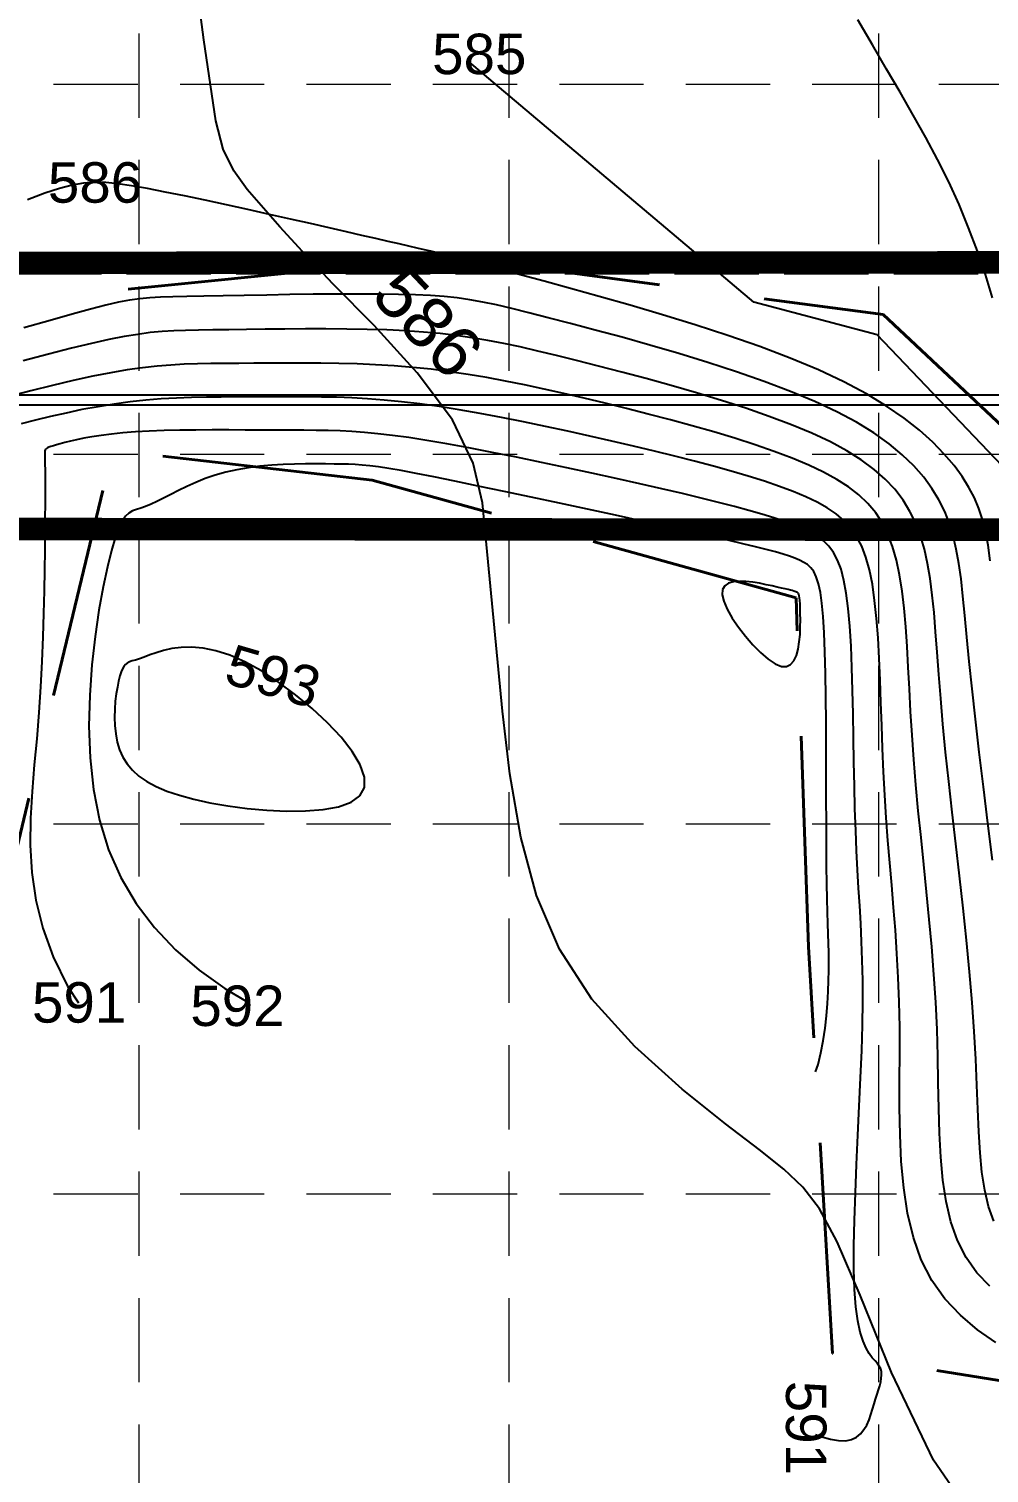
# Model space of a CAD drawing. Header units: inches. Extents: x 638 to 17512, y -393 to 10164.
# Drawn here: x 8997 to 9680, y 6793 to 7821 of the extents above; entities that cross this region are included whole.
import ezdxf
from ezdxf.enums import TextEntityAlignment as Align

# ---------------------------------------------------------------- set-up
doc = ezdxf.new("R2010")
doc.units = ezdxf.units.IN
doc.header["$LTSCALE"] = 600
doc.header["$MEASUREMENT"] = 0
for name, pattern in [('ADJOINERS', [2.85, 2.5, -0.05, 0.1, -0.05, 0.1, -0.05]), ('DASHED', [0.75, 0.5, -0.25]), ('ESMT', [0.13, 0.1, -0.03]), ('HIDDEN', [0.375, 0.25, -0.125])]:
    doc.linetypes.add(name, pattern=pattern)
for name, color, linetype in [('Contour Lines Existing', 8, 'Continuous'), ('EC', 8, 'Continuous'), ('GRID', 254, 'HIDDEN'), ('LIMITS', 1, 'DASHED'), ('NEW - SEWER SERVICE', 5, 'Continuous'), ('s EASEMENTS', 8, 'ESMT'), ('s SURVEY - ADJOINERS', 7, 'ADJOINERS')]:
    doc.layers.add(name, color=color, linetype=linetype)
doc.layers.add('Contour Lines Flow', color=4, linetype='HIDDEN', lineweight=40)
doc.styles.get("Standard").update_dxf_attribs({"font": 'ARIAL.TTF'})

msp = doc.modelspace()

# ---------------------------------------------------------------- linework, layer by layer
at = {"layer": 'Contour Lines Existing'}
for p, q in [((9597.3, 7809.3), (9586.9, 7827.1)), ((9607.4, 7792.1), (9597.3, 7809.3)), ((9457.9, 7672.6), (9309, 7798.3)), ((9617.1, 7775.6), (9607.4, 7792.1)), ((9626.4, 7759.4), (9617.1, 7775.6)), ((9635.3, 7743.5), (9626.4, 7759.4)), ((9643.7, 7727.7), (9635.3, 7743.5)), ((9651.6, 7711.8), (9643.7, 7727.7)), ((9035.9, 7711), (9027.8, 7709.5)), ((9043.7, 7711.6), (9035.9, 7711)), ((9051.6, 7711.4), (9043.7, 7711.6)), ((9060.2, 7710.5), (9051.6, 7711.4)), ((9070, 7709), (9060.2, 7710.5)), ((9659, 7695.7), (9651.6, 7711.8)), ((9008.3, 7703.7), (8995.9, 7699.1)), ((9018.7, 7707.1), (9008.3, 7703.7)), ((9027.8, 7709.5), (9018.7, 7707.1)), ((9081.3, 7707), (9070, 7709)), ((9094, 7704.6), (9081.3, 7707)), ((9107.8, 7701.8), (9094, 7704.6)), ((9122.4, 7698.7), (9107.8, 7701.8)), ((9137.5, 7695.5), (9122.4, 7698.7)), ((9152.8, 7692.1), (9137.5, 7695.5)), ((9168.1, 7688.7), (9152.8, 7692.1)), ((9665.8, 7679.2), (9659, 7695.7)), ((9183.1, 7685.3), (9168.1, 7688.7)), ((9197.3, 7682.1), (9183.1, 7685.3)), ((9210.7, 7679), (9197.3, 7682.1)), ((9222.9, 7676.3), (9210.7, 7679)), ((9672, 7662.5), (9665.8, 7679.2)), ((9233.9, 7673.7), (9222.9, 7676.3)), ((9243.8, 7671.5), (9233.9, 7673.7)), ((9252.6, 7669.5), (9243.8, 7671.5)), ((9260.4, 7667.7), (9252.6, 7669.5)), ((9512.8, 7626.3), (9457.9, 7672.6)), ((9267.3, 7666.1), (9260.4, 7667.7)), ((9273.4, 7664.7), (9267.3, 7666.1)), ((9278.5, 7663.5), (9273.4, 7664.7)), ((9283, 7662.5), (9278.5, 7663.5)), ((9286.7, 7661.6), (9283, 7662.5)), ((9289.8, 7660.9), (9286.7, 7661.6)), ((9292.6, 7660.2), (9289.8, 7660.9)), ((9295.5, 7659.4), (9292.6, 7660.2)), ((9298.8, 7658.6), (9295.5, 7659.4)), ((9302.8, 7657.5), (9298.8, 7658.6)), ((9677.7, 7645.8), (9672, 7662.5)), ((9308.1, 7656), (9302.8, 7657.5)), ((9314.8, 7654.2), (9308.1, 7656)), ((9323.4, 7651.9), (9314.8, 7654.2)), ((9334.2, 7649), (9323.4, 7651.9)), ((9347.6, 7645.4), (9334.2, 7649)), ((9363.8, 7641.1), (9347.6, 7645.4)), ((9382.4, 7636), (9363.8, 7641.1)), ((9682.8, 7629.4), (9677.7, 7645.8)), ((9068.5, 7627.6), (9060.6, 7626.1)), ((9075.8, 7628.6), (9068.5, 7627.6)), ((9083, 7629.3), (9075.8, 7628.6)), ((9090.7, 7629.8), (9083, 7629.3)), ((9099.3, 7630), (9090.7, 7629.8)), ((9109.4, 7630.3), (9099.3, 7630)), ((9121.5, 7630.5), (9109.4, 7630.3)), ((9135.2, 7630.8), (9121.5, 7630.5)), ((9150.2, 7631), (9135.2, 7630.8)), ((9166.2, 7631.3), (9150.2, 7631)), ((9182.6, 7631.6), (9166.2, 7631.3)), ((9199.3, 7631.8), (9182.6, 7631.6)), ((9215.7, 7631.9), (9199.3, 7631.8)), ((9231.6, 7631.9), (9215.7, 7631.9)), ((9246.5, 7631.9), (9231.6, 7631.9)), ((9260.1, 7631.7), (9246.5, 7631.9)), ((9272.1, 7631.4), (9260.1, 7631.7)), ((9282.8, 7630.9), (9272.1, 7631.4)), ((9292.5, 7630.2), (9282.8, 7630.9)), ((9301.7, 7629.2), (9292.5, 7630.2)), ((9310.7, 7627.9), (9301.7, 7629.2)), ((9320, 7626.3), (9310.7, 7627.9)), ((9402.9, 7630.3), (9382.4, 7636)), ((9424.9, 7624.1), (9402.9, 7630.3)), ((9027.8, 7617.6), (9012.1, 7613.2)), ((9040.8, 7621.2), (9027.8, 7617.6)), ((9051.6, 7624), (9040.8, 7621.2)), ((9060.6, 7626.1), (9051.6, 7624)), ((9329.8, 7624.2), (9320, 7626.3)), ((9340.6, 7621.7), (9329.8, 7624.2)), ((9352.7, 7618.7), (9340.6, 7621.7)), ((9366.6, 7615.1), (9352.7, 7618.7)), ((9447.9, 7617.3), (9424.9, 7624.1)), ((9471.2, 7610.1), (9447.9, 7617.3)), ((9600.6, 7603), (9512.8, 7626.3)), ((9012.1, 7613.2), (8993.3, 7607.9)), ((9165.1, 7607), (9151.8, 7606.8)), ((9179.2, 7607.1), (9165.1, 7607)), ((9193.7, 7607.2), (9179.2, 7607.1)), ((9208.4, 7607.2), (9193.7, 7607.2)), ((9223.2, 7607.1), (9208.4, 7607.2)), ((9237.7, 7606.8), (9223.2, 7607.1)), ((9382.5, 7611), (9366.6, 7615.1)), ((9400.1, 7606.3), (9382.5, 7611)), ((9494.5, 7602.5), (9471.2, 7610.1)), ((9041.5, 7596.8), (9027.3, 7593.4)), ((9053.9, 7599.6), (9041.5, 7596.8)), ((9064.7, 7601.7), (9053.9, 7599.6)), ((9074.4, 7603.3), (9064.7, 7601.7)), ((9083.3, 7604.5), (9074.4, 7603.3)), ((9091.7, 7605.3), (9083.3, 7604.5)), ((9100, 7605.8), (9091.7, 7605.3)), ((9108.5, 7606.1), (9100, 7605.8)), ((9117.7, 7606.3), (9108.5, 7606.1)), ((9127.9, 7606.4), (9117.7, 7606.3)), ((9139.3, 7606.6), (9127.9, 7606.4)), ((9151.8, 7606.8), (9139.3, 7606.6)), ((9251.7, 7606.4), (9237.7, 7606.8)), ((9265.1, 7605.7), (9251.7, 7606.4)), ((9277.7, 7604.9), (9265.1, 7605.7)), ((9289.6, 7603.8), (9277.7, 7604.9)), ((9301.1, 7602.5), (9289.6, 7603.8)), ((9312.3, 7600.9), (9301.1, 7602.5)), ((9323.5, 7599), (9312.3, 7600.9)), ((9334.9, 7596.8), (9323.5, 7599)), ((9346.7, 7594.3), (9334.9, 7596.8)), ((9419.1, 7601.2), (9400.1, 7606.3)), ((9439, 7595.6), (9419.1, 7601.2)), ((9517.2, 7594.6), (9494.5, 7602.5)), ((9699.7, 7499.3), (9600.6, 7603)), ((9010.9, 7589.2), (8992.8, 7584.4)), ((9027.3, 7593.4), (9010.9, 7589.2)), ((9359.2, 7591.4), (9346.7, 7594.3)), ((9372.5, 7588.2), (9359.2, 7591.4)), ((9386.8, 7584.7), (9372.5, 7588.2)), ((9459.5, 7589.6), (9439, 7595.6)), ((9480.1, 7583.3), (9459.5, 7589.6)), ((9538.8, 7586.4), (9517.2, 7594.6)), ((9558.9, 7578), (9538.8, 7586.4)), ((9055.2, 7576), (9042.4, 7573.5)), ((9067, 7578), (9055.2, 7576)), ((9077.9, 7579.5), (9067, 7578)), ((9088.2, 7580.6), (9077.9, 7579.5)), ((9098, 7581.4), (9088.2, 7580.6)), ((9107.5, 7582), (9098, 7581.4)), ((9116.9, 7582.3), (9107.5, 7582)), ((9126.4, 7582.5), (9116.9, 7582.3)), ((9136.1, 7582.6), (9126.4, 7582.5)), ((9146.3, 7582.6), (9136.1, 7582.6)), ((9157, 7582.7), (9146.3, 7582.6)), ((9168.3, 7582.8), (9157, 7582.7)), ((9180.1, 7582.9), (9168.3, 7582.8)), ((9192.3, 7582.9), (9180.1, 7582.9)), ((9204.8, 7582.9), (9192.3, 7582.9)), ((9217.6, 7582.6), (9204.8, 7582.9)), ((9230.6, 7582.3), (9217.6, 7582.6)), ((9243.7, 7581.7), (9230.6, 7582.3)), ((9256.9, 7580.9), (9243.7, 7581.7)), ((9270.1, 7579.8), (9256.9, 7580.9)), ((9283.3, 7578.4), (9270.1, 7579.8)), ((9296.4, 7576.7), (9283.3, 7578.4)), ((9309.6, 7574.7), (9296.4, 7576.7)), ((9402.4, 7580.7), (9386.8, 7584.7)), ((9419, 7576.4), (9402.4, 7580.7)), ((9436.3, 7571.8), (9419, 7576.4)), ((9500.5, 7576.7), (9480.1, 7583.3)), ((9520.3, 7569.8), (9500.5, 7576.7)), ((9577, 7569.5), (9558.9, 7578)), ((9013.8, 7567), (8998.4, 7563.2)), ((9028.5, 7570.5), (9013.8, 7567)), ((9042.4, 7573.5), (9028.5, 7570.5)), ((9322.8, 7572.5), (9309.6, 7574.7)), ((9336.2, 7570), (9322.8, 7572.5)), ((9349.8, 7567.3), (9336.2, 7570)), ((9363.6, 7564.3), (9349.8, 7567.3)), ((9454, 7566.9), (9436.3, 7571.8)), ((9472, 7561.7), (9454, 7566.9)), ((9539.1, 7562.7), (9520.3, 7569.8)), ((9593.1, 7560.9), (9577, 7569.5)), ((8998.4, 7563.2), (8982.8, 7559.1)), ((9080.1, 7556.4), (9068.9, 7555.2)), ((9091.1, 7557.3), (9080.1, 7556.4)), ((9102, 7557.9), (9091.1, 7557.3)), ((9112.7, 7558.3), (9102, 7557.9)), ((9123.4, 7558.6), (9112.7, 7558.3)), ((9133.9, 7558.7), (9123.4, 7558.6)), ((9144.3, 7558.8), (9133.9, 7558.7)), ((9154.5, 7558.8), (9144.3, 7558.8)), ((9164.7, 7558.8), (9154.5, 7558.8)), ((9174.8, 7558.9), (9164.7, 7558.8)), ((9184.9, 7558.9), (9174.8, 7558.9)), ((9195, 7558.9), (9184.9, 7558.9)), ((9205.3, 7558.7), (9195, 7558.9)), ((9215.9, 7558.5), (9205.3, 7558.7)), ((9226.7, 7558.1), (9215.9, 7558.5)), ((9238, 7557.4), (9226.7, 7558.1)), ((9249.8, 7556.5), (9238, 7557.4)), ((9262.1, 7555.3), (9249.8, 7556.5)), ((9377.7, 7561.2), (9363.6, 7564.3)), ((9392.2, 7557.8), (9377.7, 7561.2)), ((9407, 7554.2), (9392.2, 7557.8)), ((9489.8, 7556.3), (9472, 7561.7)), ((9507.2, 7550.7), (9489.8, 7556.3)), ((9556.4, 7555.5), (9539.1, 7562.7)), ((9572.1, 7548.1), (9556.4, 7555.5)), ((9607.4, 7552.2), (9593.1, 7560.9)), ((9023.4, 7547.3), (9012.3, 7544.8)), ((9034.7, 7549.7), (9023.4, 7547.3)), ((9046.2, 7551.8), (9034.7, 7549.7)), ((9057.6, 7553.7), (9046.2, 7551.8)), ((9068.9, 7555.2), (9057.6, 7553.7)), ((9275.1, 7553.8), (9262.1, 7555.3)), ((9288.9, 7551.9), (9275.1, 7553.8)), ((9303.2, 7549.6), (9288.9, 7551.9)), ((9318.1, 7547), (9303.2, 7549.6)), ((9333.4, 7544.1), (9318.1, 7547)), ((9422.3, 7550.5), (9407, 7554.2)), ((9437.8, 7546.5), (9422.3, 7550.5)), ((9453.5, 7542.4), (9437.8, 7546.5)), ((9523.9, 7544.9), (9507.2, 7550.7)), ((9586, 7540.7), (9572.1, 7548.1)), ((9619.9, 7543.6), (9607.4, 7552.2)), ((9001.6, 7542.1), (8991.5, 7539.5)), ((9012.3, 7544.8), (9001.6, 7542.1)), ((9104.3, 7535), (9093.2, 7534.8)), ((9115.8, 7535.2), (9104.3, 7535)), ((9127.5, 7535.3), (9115.8, 7535.2)), ((9139.2, 7535.3), (9127.5, 7535.3)), ((9150.8, 7535.2), (9139.2, 7535.3)), ((9162.1, 7535.1), (9150.8, 7535.2)), ((9173, 7535.1), (9162.1, 7535.1)), ((9183.1, 7535), (9173, 7535.1)), ((9192.6, 7535), (9183.1, 7535)), ((9201.4, 7534.9), (9192.6, 7535)), ((9210, 7534.8), (9201.4, 7534.9)), ((9349, 7541.1), (9333.4, 7544.1)), ((9364.7, 7537.8), (9349, 7541.1)), ((9380.6, 7534.4), (9364.7, 7537.8)), ((9469, 7538.2), (9453.5, 7542.4)), ((9484.4, 7533.8), (9469, 7538.2)), ((9539.7, 7538.9), (9523.9, 7544.9)), ((9554.3, 7532.9), (9539.7, 7538.9)), ((9598.3, 7533.1), (9586, 7540.7)), ((9630.9, 7535), (9619.9, 7543.6)), ((9640.4, 7526.5), (9630.9, 7535)), ((9019.3, 7525.4), (9016.6, 7524.6)), ((9022.6, 7526.3), (9019.3, 7525.4)), ((9026.5, 7527.3), (9022.6, 7526.3)), ((9030.9, 7528.3), (9026.5, 7527.3)), ((9036, 7529.4), (9030.9, 7528.3)), ((9041.8, 7530.4), (9036, 7529.4)), ((9048.4, 7531.4), (9041.8, 7530.4)), ((9055.7, 7532.3), (9048.4, 7531.4)), ((9063.8, 7533.1), (9055.7, 7532.3)), ((9072.8, 7533.8), (9063.8, 7533.1)), ((9082.6, 7534.4), (9072.8, 7533.8)), ((9093.2, 7534.8), (9082.6, 7534.4)), ((9218.4, 7534.6), (9210, 7534.8)), ((9226.9, 7534.1), (9218.4, 7534.6)), ((9235.9, 7533.5), (9226.9, 7534.1)), ((9245.4, 7532.6), (9235.9, 7533.5)), ((9255.8, 7531.4), (9245.4, 7532.6)), ((9267.3, 7529.8), (9255.8, 7531.4)), ((9280.1, 7527.8), (9267.3, 7529.8)), ((9294.4, 7525.3), (9280.1, 7527.8)), ((9310, 7522.5), (9294.4, 7525.3)), ((9396.3, 7530.9), (9380.6, 7534.4)), ((9411.9, 7527.3), (9396.3, 7530.9)), ((9427.2, 7523.8), (9411.9, 7527.3)), ((9499.4, 7529.3), (9484.4, 7533.8)), ((9513.8, 7524.7), (9499.4, 7529.3)), ((9527.5, 7520), (9513.8, 7524.7)), ((9567.4, 7526.7), (9554.3, 7532.9)), ((9579, 7520.4), (9567.4, 7526.7)), ((9609.2, 7525.4), (9598.3, 7533.1)), ((9618.6, 7517.6), (9609.2, 7525.4)), ((9648.5, 7518.1), (9640.4, 7526.5)), ((9008.4, 7520.3), (9008.3, 7519.4)), ((9008.3, 7519.4), (9008.3, 7518.4)), ((9008.3, 7518.4), (9008.4, 7517.1)), ((9008.5, 7521), (9008.4, 7520.3)), ((9008.4, 7517.1), (9008.4, 7515.5)), ((9008.4, 7515.5), (9008.4, 7513.4)), ((9008.8, 7521.5), (9008.5, 7521)), ((9009.4, 7522), (9008.8, 7521.5)), ((9010.1, 7522.5), (9009.4, 7522)), ((9011.2, 7522.9), (9010.1, 7522.5)), ((9012.6, 7523.4), (9011.2, 7522.9)), ((9014.4, 7523.9), (9012.6, 7523.4)), ((9016.6, 7524.6), (9014.4, 7523.9)), ((9326.6, 7519.3), (9310, 7522.5)), ((9344, 7515.8), (9326.6, 7519.3)), ((9361.7, 7512.1), (9344, 7515.8)), ((9442.2, 7520.2), (9427.2, 7523.8)), ((9456.7, 7516.6), (9442.2, 7520.2)), ((9470.6, 7513.1), (9456.7, 7516.6)), ((9540.3, 7515.2), (9527.5, 7520)), ((9552.1, 7510.3), (9540.3, 7515.2)), ((9589.4, 7513.9), (9579, 7520.4)), ((9626.8, 7509.7), (9618.6, 7517.6)), ((9655.4, 7510), (9648.5, 7518.1)), ((9008.4, 7513.4), (9008.4, 7510.6)), ((9008.4, 7510.6), (9008.5, 7507.1)), ((9008.5, 7507.1), (9008.5, 7502.6)), ((9137, 7505.2), (9129.5, 7503.1)), ((9144.9, 7506.9), (9137, 7505.2)), ((9153.1, 7508.3), (9144.9, 7506.9)), ((9161.4, 7509.4), (9153.1, 7508.3)), ((9169.8, 7510.1), (9161.4, 7509.4)), ((9178, 7510.6), (9169.8, 7510.1)), ((9186.1, 7510.9), (9178, 7510.6)), ((9193.9, 7511.1), (9186.1, 7510.9)), ((9201.2, 7511.1), (9193.9, 7511.1)), ((9208, 7511.1), (9201.2, 7511.1)), ((9214.1, 7511), (9208, 7511.1)), ((9219.5, 7511), (9214.1, 7511)), ((9224.4, 7510.9), (9219.5, 7511)), ((9229.2, 7510.7), (9224.4, 7510.9)), ((9234.1, 7510.3), (9229.2, 7510.7)), ((9239.6, 7509.8), (9234.1, 7510.3)), ((9245.8, 7508.9), (9239.6, 7509.8)), ((9253.2, 7507.8), (9245.8, 7508.9)), ((9262, 7506.3), (9253.2, 7507.8)), ((9272.5, 7504.3), (9262, 7506.3)), ((9285.1, 7501.8), (9272.5, 7504.3)), ((9379.7, 7508.3), (9361.7, 7512.1)), ((9397.5, 7504.5), (9379.7, 7508.3)), ((9414.9, 7500.7), (9397.5, 7504.5)), ((9484.1, 7509.5), (9470.6, 7513.1)), ((9496.9, 7505.9), (9484.1, 7509.5)), ((9509, 7502.4), (9496.9, 7505.9)), ((9562.6, 7505.3), (9552.1, 7510.3)), ((9572.1, 7500.1), (9562.6, 7505.3)), ((9598.5, 7507.2), (9589.4, 7513.9)), ((9606.4, 7500.2), (9598.5, 7507.2)), ((9633.8, 7501.7), (9626.8, 7509.7)), ((9661.2, 7502), (9655.4, 7510)), ((9008.5, 7502.6), (9008.5, 7497.1)), ((9008.5, 7497.1), (9008.5, 7490.4)), ((9109.4, 7495.1), (9103.4, 7492.2)), ((9115.7, 7497.9), (9109.4, 7495.1)), ((9122.4, 7500.6), (9115.7, 7497.9)), ((9129.5, 7503.1), (9122.4, 7500.6)), ((9300, 7498.8), (9285.1, 7501.8)), ((9316.8, 7495.3), (9300, 7498.8)), ((9335.2, 7491.5), (9316.8, 7495.3)), ((9431.7, 7496.9), (9414.9, 7500.7)), ((9447.5, 7493.3), (9431.7, 7496.9)), ((9520.4, 7498.7), (9509, 7502.4)), ((9531.1, 7495.1), (9520.4, 7498.7)), ((9540.9, 7491.4), (9531.1, 7495.1)), ((9580.4, 7494.7), (9572.1, 7500.1)), ((9587.7, 7489), (9580.4, 7494.7)), ((9613.2, 7493), (9606.4, 7500.2)), ((9639.7, 7493.6), (9633.8, 7501.7)), ((9666, 7494.3), (9661.2, 7502)), ((9669.9, 7486.9), (9666, 7494.3)), ((9008.5, 7490.4), (9008.5, 7482.4)), ((9088.1, 7484.4), (9083.9, 7482.4)), ((9092.8, 7486.8), (9088.1, 7484.4)), ((9097.9, 7489.4), (9092.8, 7486.8)), ((9103.4, 7492.2), (9097.9, 7489.4)), ((9354.5, 7487.4), (9335.2, 7491.5)), ((9374.5, 7483.2), (9354.5, 7487.4)), ((9462.1, 7489.9), (9447.5, 7493.3)), ((9475.5, 7486.7), (9462.1, 7489.9)), ((9487.8, 7483.7), (9475.5, 7486.7)), ((9499.1, 7480.8), (9487.8, 7483.7)), ((9549.9, 7487.7), (9540.9, 7491.4)), ((9557.9, 7483.9), (9549.9, 7487.7)), ((9565.1, 7479.9), (9557.9, 7483.9)), ((9594.1, 7482.8), (9587.7, 7489)), ((9619.1, 7485.3), (9613.2, 7493)), ((9624, 7477.3), (9619.1, 7485.3)), ((9644.7, 7485.4), (9639.7, 7493.6)), ((9648.8, 7477.1), (9644.7, 7485.4)), ((9673, 7479.4), (9669.9, 7486.9)), ((9008.5, 7482.4), (9008.4, 7472.9)), ((9065.6, 7473.8), (9063.3, 7470.3)), ((9068.1, 7476.1), (9065.6, 7473.8)), ((9070.7, 7477.7), (9068.1, 7476.1)), ((9073.5, 7478.7), (9070.7, 7477.7)), ((9076.6, 7479.6), (9073.5, 7478.7)), ((9080, 7480.8), (9076.6, 7479.6)), ((9083.9, 7482.4), (9080, 7480.8)), ((9394.6, 7478.8), (9374.5, 7483.2)), ((9414.4, 7474.6), (9394.6, 7478.8)), ((9433.5, 7470.4), (9414.4, 7474.6)), ((9509.3, 7478), (9499.1, 7480.8)), ((9518.6, 7475.4), (9509.3, 7478)), ((9527.1, 7472.8), (9518.6, 7475.4)), ((9571.5, 7475.6), (9565.1, 7479.9)), ((9577, 7470.8), (9571.5, 7475.6)), ((9599.7, 7476.2), (9594.1, 7482.8)), ((9604.4, 7468.9), (9599.7, 7476.2)), ((9628.2, 7468.8), (9624, 7477.3)), ((9652.1, 7468.6), (9648.8, 7477.1)), ((9675.6, 7471.5), (9673, 7479.4)), ((9008.4, 7472.9), (9008.4, 7461.9)), ((9060.9, 7465.3), (9058.4, 7458.4)), ((9063.3, 7470.3), (9060.9, 7465.3)), ((9451.4, 7466.5), (9433.5, 7470.4)), ((9467.7, 7462.9), (9451.4, 7466.5)), ((9534.7, 7470.2), (9527.1, 7472.8)), ((9541.6, 7467.7), (9534.7, 7470.2)), ((9547.7, 7465.1), (9541.6, 7467.7)), ((9553.2, 7462.5), (9547.7, 7465.1)), ((9581.9, 7465.5), (9577, 7470.8)), ((9586.1, 7459.4), (9581.9, 7465.5)), ((9608.4, 7460.9), (9604.4, 7468.9)), ((9631.6, 7459.8), (9628.2, 7468.8)), ((9654.8, 7459.8), (9652.1, 7468.6)), ((9677.7, 7462.9), (9675.6, 7471.5)), ((9008.4, 7461.9), (9008.3, 7449.4)), ((9058.4, 7458.4), (9055.8, 7449.4)), ((9482, 7459.6), (9467.7, 7462.9)), ((9494.3, 7456.8), (9482, 7459.6)), ((9505, 7454.3), (9494.3, 7456.8)), ((9514.1, 7452.1), (9505, 7454.3)), ((9558.2, 7459.6), (9553.2, 7462.5)), ((9562.5, 7456.4), (9558.2, 7459.6)), ((9566.3, 7452.6), (9562.5, 7456.4)), ((9589.7, 7452.5), (9586.1, 7459.4)), ((9611.7, 7452.2), (9608.4, 7460.9)), ((9634.4, 7450.3), (9631.6, 7459.8)), ((9657, 7450.4), (9654.8, 7459.8)), ((9679.6, 7453.2), (9677.7, 7462.9)), ((9681.2, 7442.1), (9679.6, 7453.2)), ((9008.3, 7449.4), (9008.1, 7435.6)), ((9055.8, 7449.4), (9053, 7437.9)), ((9521.8, 7450.2), (9514.1, 7452.1)), ((9528.3, 7448.4), (9521.8, 7450.2)), ((9533.7, 7446.8), (9528.3, 7448.4)), ((9538.3, 7445.3), (9533.7, 7446.8)), ((9542.2, 7443.9), (9538.3, 7445.3)), ((9545.5, 7442.5), (9542.2, 7443.9)), ((9548.5, 7441), (9545.5, 7442.5)), ((9569.7, 7448.1), (9566.3, 7452.6)), ((9572.5, 7442.6), (9569.7, 7448.1)), ((9575, 7436.1), (9572.5, 7442.6)), ((9592.7, 7444.6), (9589.7, 7452.5)), ((9595.2, 7435.6), (9592.7, 7444.6)), ((9614.4, 7442.6), (9611.7, 7452.2)), ((9616.7, 7432.1), (9614.4, 7442.6)), ((9636.6, 7440.2), (9634.4, 7450.3)), ((9658.8, 7440.3), (9657, 7450.4)), ((9008.1, 7435.6), (9007.8, 7420.7)), ((9053, 7437.9), (9049.9, 7423.6)), ((9551.2, 7439.4), (9548.5, 7441)), ((9553.6, 7437.2), (9551.2, 7439.4)), ((9555.6, 7434.4), (9553.6, 7437.2)), ((9557.4, 7430.7), (9555.6, 7434.4)), ((9577, 7428.2), (9575, 7436.1)), ((9597.3, 7425.4), (9595.2, 7435.6)), ((9638.5, 7429.4), (9636.6, 7440.2)), ((9660.4, 7429.2), (9658.8, 7440.3)), ((9049.9, 7423.6), (9046.8, 7407)), ((9492.2, 7424.4), (9490.6, 7421.8)), ((9494.9, 7426.2), (9492.2, 7424.4)), ((9498.4, 7427.2), (9494.9, 7426.2)), ((9502.6, 7427.5), (9498.4, 7427.2)), ((9507.3, 7427.4), (9502.6, 7427.5)), ((9512.1, 7426.8), (9507.3, 7427.4)), ((9517, 7426.1), (9512.1, 7426.8)), ((9521.7, 7425.1), (9517, 7426.1)), ((9525.9, 7424.2), (9521.7, 7425.1)), ((9529.6, 7423.4), (9525.9, 7424.2)), ((9532.7, 7422.7), (9529.6, 7423.4)), ((9535.2, 7422.1), (9532.7, 7422.7)), ((9537.3, 7421.6), (9535.2, 7422.1)), ((9559, 7425.8), (9557.4, 7430.7)), ((9560.3, 7419.6), (9559, 7425.8)), ((9578.7, 7419), (9577, 7428.2)), ((9598.9, 7413.8), (9597.3, 7425.4)), ((9618.4, 7420.6), (9616.7, 7432.1)), ((9639.9, 7417.7), (9638.5, 7429.4)), ((9661.7, 7416.9), (9660.4, 7429.2)), ((9007.8, 7420.7), (9007.4, 7404.7)), ((9490.6, 7421.8), (9490.4, 7418)), ((9490.4, 7418), (9491.6, 7413.3)), ((9490.4, 7418), (9490.4, 7418)), ((9491.6, 7413.3), (9494, 7407.6)), ((9539, 7421.2), (9537.3, 7421.6)), ((9540.3, 7420.9), (9539, 7421.2)), ((9541.4, 7420.6), (9540.3, 7420.9)), ((9542.2, 7420.3), (9541.4, 7420.6)), ((9542.8, 7420.1), (9542.2, 7420.3)), ((9543.4, 7419.9), (9542.8, 7420.1)), ((9543.8, 7419.7), (9543.4, 7419.9)), ((9544.2, 7419.3), (9543.8, 7419.7)), ((9544.6, 7418.9), (9544.2, 7419.3)), ((9544.9, 7418.2), (9544.6, 7418.9)), ((9545.2, 7417.1), (9544.9, 7418.2)), ((9545.4, 7415.7), (9545.2, 7417.1)), ((9545.6, 7413.8), (9545.4, 7415.7)), ((9545.8, 7411.4), (9545.6, 7413.8)), ((9561.3, 7411.9), (9560.3, 7419.6)), ((9562.2, 7402.4), (9561.3, 7411.9)), ((9580.1, 7408.1), (9578.7, 7419)), ((9600.2, 7401), (9598.9, 7413.8)), ((9619.9, 7408.3), (9618.4, 7420.6)), ((9641.2, 7405.2), (9639.9, 7417.7)), ((9663.1, 7403.1), (9661.7, 7416.9)), ((9007.4, 7404.7), (9006.9, 7388)), ((9046.8, 7407), (9044, 7388.3)), ((9494, 7407.6), (9497.6, 7401.4)), ((9497.6, 7401.4), (9501.9, 7394.9)), ((9545.9, 7408.3), (9545.8, 7411.4)), ((9546, 7404.5), (9545.9, 7408.3)), ((9546.1, 7400), (9546, 7404.5)), ((9562.9, 7390.9), (9562.2, 7402.4)), ((9581.2, 7395.5), (9580.1, 7408.1)), ((9621, 7395.1), (9619.9, 7408.3)), ((9642.3, 7391.6), (9641.2, 7405.2)), ((9664.5, 7387.7), (9663.1, 7403.1)), ((9501.9, 7394.9), (9506.9, 7388.4)), ((9545.8, 7389.7), (9546, 7395)), ((9546, 7395), (9546.1, 7400)), ((9582.1, 7381.4), (9581.2, 7395.5)), ((9601.3, 7387.2), (9600.2, 7401)), ((9622, 7381.1), (9621, 7395.1)), ((9643.4, 7377), (9642.3, 7391.6)), ((9006.9, 7388), (9006.1, 7370.5)), ((9044, 7388.3), (9041.7, 7368)), ((9112.7, 7380.7), (9105.3, 7380.5)), ((9121, 7380), (9112.7, 7380.7)), ((9506.9, 7388.4), (9512.2, 7382.3)), ((9512.2, 7382.3), (9517.7, 7376.8)), ((9544.4, 7379.3), (9545.3, 7384.4)), ((9545.3, 7384.4), (9545.8, 7389.7)), ((9563.5, 7377.3), (9562.9, 7390.9)), ((9582.7, 7366.1), (9582.1, 7381.4)), ((9602.1, 7372.5), (9601.3, 7387.2)), ((9622.8, 7366.4), (9622, 7381.1)), ((9666.2, 7370.4), (9664.5, 7387.7)), ((9006.1, 7370.5), (9005.2, 7352.5)), ((9070.5, 7370.8), (9068.6, 7370.1)), ((9072.9, 7371.5), (9070.5, 7370.8)), ((9075.7, 7372.4), (9072.9, 7371.5)), ((9079, 7373.6), (9075.7, 7372.4)), ((9083, 7375.1), (9079, 7373.6)), ((9079, 7373.6), (9079, 7373.6)), ((9087.5, 7376.7), (9083, 7375.1)), ((9092.8, 7378.3), (9087.5, 7376.7)), ((9098.7, 7379.7), (9092.8, 7378.3)), ((9105.3, 7380.5), (9098.7, 7379.7)), ((9130, 7378.1), (9121, 7380)), ((9139.9, 7374.9), (9130, 7378.1)), ((9150.7, 7370.2), (9139.9, 7374.9)), ((9517.7, 7376.8), (9523, 7372.2)), ((9523, 7372.2), (9528, 7368.8)), ((9539.1, 7368.3), (9541.4, 7371)), ((9541.4, 7371), (9543.2, 7374.8)), ((9543.2, 7374.8), (9544.4, 7379.3)), ((9563.9, 7361.8), (9563.5, 7377.3)), ((9602.8, 7357.1), (9602.1, 7372.5)), ((9644.5, 7361.2), (9643.4, 7377)), ((9668.2, 7351), (9666.2, 7370.4)), ((9041.7, 7368), (9040.2, 7346.5)), ((9061.7, 7360.2), (9060.8, 7356.5)), ((9062.6, 7363.1), (9061.7, 7360.2)), ((9063.5, 7365.3), (9062.6, 7363.1)), ((9064.5, 7367), (9063.5, 7365.3)), ((9065.6, 7368.3), (9064.5, 7367)), ((9067, 7369.3), (9065.6, 7368.3)), ((9068.6, 7370.1), (9067, 7369.3)), ((9162.4, 7363.7), (9150.7, 7370.2)), ((9174.5, 7355.8), (9162.4, 7363.7)), ((9528, 7368.8), (9532.5, 7367)), ((9532.5, 7367), (9536.1, 7366.9)), ((9536.1, 7366.9), (9539.1, 7368.3)), ((9564.1, 7345.1), (9563.9, 7361.8)), ((9583.2, 7349.9), (9582.7, 7366.1)), ((9623.7, 7351), (9622.8, 7366.4)), ((9645.9, 7344.2), (9644.5, 7361.2)), ((9005.2, 7352.5), (9004, 7334.1)), ((9059.9, 7352.2), (9059.1, 7347.4)), ((9060.8, 7356.5), (9059.9, 7352.2)), ((9186.7, 7346.8), (9174.5, 7355.8)), ((9583.6, 7333.1), (9583.2, 7349.9)), ((9603.4, 7341.2), (9602.8, 7357.1)), ((9624.5, 7334.8), (9623.7, 7351)), ((9670.6, 7329.5), (9668.2, 7351)), ((9040.2, 7346.5), (9039.7, 7324.3)), ((9058.4, 7342.1), (9058, 7336.5)), ((9059.1, 7347.4), (9058.4, 7342.1)), ((9198.5, 7337.1), (9186.7, 7346.8)), ((9564.3, 7327.3), (9564.1, 7345.1)), ((9604, 7324.9), (9603.4, 7341.2)), ((9647.5, 7325.8), (9645.9, 7344.2)), ((9004, 7334.1), (9002.5, 7315.5)), ((9058, 7336.5), (9057.8, 7330.7)), ((9057.8, 7330.7), (9058, 7324.8)), ((9209.4, 7326.8), (9198.5, 7337.1)), ((9583.9, 7316), (9583.6, 7333.1)), ((9625.6, 7318), (9624.5, 7334.8)), ((9673.3, 7306), (9670.6, 7329.5)), ((9039.7, 7324.3), (9040.5, 7301.8)), ((9058, 7324.8), (9058.7, 7318.9)), ((9219.1, 7316.5), (9209.4, 7326.8)), ((9564.4, 7309.1), (9564.3, 7327.3)), ((9604.6, 7308.4), (9604, 7324.9)), ((9649.4, 7306), (9647.5, 7325.8)), ((9002.5, 7315.5), (9000.8, 7296.8)), ((9058.7, 7318.9), (9059.8, 7313.1)), ((9059.8, 7313.1), (9061.5, 7307.6)), ((9227, 7306.4), (9219.1, 7316.5)), ((9564.5, 7290.8), (9564.4, 7309.1)), ((9584.2, 7298.8), (9583.9, 7316)), ((9626.8, 7300.6), (9625.6, 7318)), ((9040.5, 7301.8), (9042.9, 7279.3)), ((9061.5, 7307.6), (9063.8, 7302.4)), ((9063.8, 7302.4), (9066.8, 7297.6)), ((9232.7, 7296.9), (9227, 7306.4)), ((9584.6, 7281.9), (9584.2, 7298.8)), ((9605.3, 7291.8), (9604.6, 7308.4)), ((9628.3, 7282.6), (9626.8, 7300.6)), ((9651.7, 7285.1), (9649.4, 7306)), ((9676.3, 7281.2), (9673.3, 7306)), ((9000.8, 7296.8), (8999.2, 7277.9)), ((9066.8, 7297.6), (9070.6, 7293.1)), ((9070.6, 7293.1), (9075.3, 7288.9)), ((9075.3, 7288.9), (9080.9, 7285)), ((9235.8, 7288.2), (9232.7, 7296.9)), ((9235.8, 7280.8), (9235.8, 7288.2)), ((9564.5, 7272.7), (9564.5, 7290.8)), ((9606.1, 7275.4), (9605.3, 7291.8)), ((8999.2, 7277.9), (8998.1, 7258.9)), ((9042.9, 7279.3), (9047.2, 7257.4)), ((9080.9, 7285), (9087.5, 7281.4)), ((9087.5, 7281.4), (9095.2, 7278.2)), ((9095.2, 7278.2), (9104.1, 7275.2)), ((9232.5, 7274.9), (9235.8, 7280.8)), ((9584.9, 7265.6), (9584.6, 7281.9)), ((9630, 7264.1), (9628.3, 7282.6)), ((9654.1, 7263.2), (9651.7, 7285.1)), ((9679.5, 7255.4), (9676.3, 7281.2)), ((9104.1, 7275.2), (9114.3, 7272.4)), ((9114.3, 7272.4), (9125.7, 7269.9)), ((9125.7, 7269.9), (9138.5, 7267.8)), ((9138.5, 7267.8), (9152.2, 7265.9)), ((9217.3, 7267.1), (9226.2, 7270.4)), ((9226.2, 7270.4), (9232.5, 7274.9)), ((9564.6, 7255.5), (9564.5, 7272.7)), ((9607.2, 7259.2), (9606.1, 7275.4)), ((8998.1, 7258.9), (8997.9, 7239.7)), ((9047.2, 7257.4), (9053.6, 7236.3)), ((9152.2, 7265.9), (9166.4, 7264.6)), ((9166.4, 7264.6), (9180.4, 7264)), ((9180.4, 7264), (9193.9, 7264.1)), ((9193.9, 7264.1), (9206.4, 7265.1)), ((9206.4, 7265.1), (9217.3, 7267.1)), ((9585.4, 7250.1), (9584.9, 7265.6)), ((9608.4, 7243.1), (9607.2, 7259.2)), ((9631.9, 7245.2), (9630, 7264.1)), ((9656.7, 7240.7), (9654.1, 7263.2)), ((9564.6, 7239.4), (9564.6, 7255.5)), ((9586, 7235.7), (9585.4, 7250.1)), ((9682.7, 7229.1), (9679.5, 7255.4)), ((8997.9, 7239.7), (8999.1, 7220.3)), ((9564.7, 7224.9), (9564.6, 7239.4)), ((9609.7, 7227.2), (9608.4, 7243.1)), ((9633.9, 7226), (9631.9, 7245.2)), ((9659.3, 7217.8), (9656.7, 7240.7)), ((9053.6, 7236.3), (9062.3, 7216.6)), ((9586.7, 7222.2), (9586, 7235.7)), ((9611.1, 7211.3), (9609.7, 7227.2)), ((8999.1, 7220.3), (9001.9, 7200.6)), ((9062.3, 7216.6), (9073.3, 7198.2)), ((9564.9, 7212.3), (9564.7, 7224.9)), ((9587.5, 7209.2), (9586.7, 7222.2)), ((9635.9, 7206.6), (9633.9, 7226)), ((9661.8, 7194.8), (9659.3, 7217.8)), ((9565.1, 7201.5), (9564.9, 7212.3)), ((9588.3, 7196.6), (9587.5, 7209.2)), ((9612.4, 7195.3), (9611.1, 7211.3)), ((9637.8, 7186.9), (9635.9, 7206.6)), ((9001.9, 7200.6), (9006.8, 7180.6)), ((9073.3, 7198.2), (9086.3, 7181.1)), ((9565.4, 7192.1), (9565.1, 7201.5)), ((9589, 7184), (9588.3, 7196.6)), ((9565.6, 7183.9), (9565.4, 7192.1)), ((9613.7, 7179.1), (9612.4, 7195.3)), ((9639.5, 7167.3), (9637.8, 7186.9)), ((9664.3, 7172), (9661.8, 7194.8)), ((9006.8, 7180.6), (9014.2, 7160.2)), ((9086.3, 7181.1), (9101.3, 7165.3)), ((9565.8, 7176.5), (9565.6, 7183.9)), ((9566, 7169.8), (9565.8, 7176.5)), ((9589.6, 7171.2), (9589, 7184)), ((9614.8, 7162.5), (9613.7, 7179.1)), ((9101.3, 7165.3), (9118.1, 7150.8)), ((9566.2, 7163.4), (9566, 7169.8)), ((9590.1, 7157.8), (9589.6, 7171.2)), ((9641.1, 7147.6), (9639.5, 7167.3)), ((9666.5, 7149.6), (9664.3, 7172)), ((9014.2, 7160.2), (9024.5, 7139.4)), ((9566.2, 7157.1), (9566.2, 7163.4)), ((9566.2, 7150.5), (9566.2, 7157.1)), ((9590.4, 7143.6), (9590.1, 7157.8)), ((9615.7, 7145.6), (9614.8, 7162.5)), ((9118.1, 7150.8), (9136.5, 7137.6)), ((9566.1, 7143.4), (9566.2, 7150.5)), ((9616.4, 7128.2), (9615.7, 7145.6)), ((9642.4, 7128), (9641.1, 7147.6)), ((9668.4, 7127.8), (9666.5, 7149.6)), ((9024.5, 7139.4), (9032.2, 7127.4)), ((9136.5, 7137.6), (9153.4, 7127.4)), ((9565.3, 7127.1), (9565.8, 7135.6)), ((9565.8, 7135.6), (9566.1, 7143.4)), ((9590.4, 7128.4), (9590.4, 7143.6)), ((9564.6, 7118.3), (9565.3, 7127.1)), ((9590.2, 7111.7), (9590.4, 7128.4)), ((9616.8, 7110.2), (9616.4, 7128.2)), ((9643.3, 7108.6), (9642.4, 7128)), ((9669.8, 7107), (9668.4, 7127.8)), ((9563.6, 7109.4), (9564.6, 7118.3)), ((9562.3, 7100.5), (9563.6, 7109.4)), ((9589.7, 7093.6), (9590.2, 7111.7)), ((9616.8, 7091.5), (9616.8, 7110.2)), ((9643.8, 7089.5), (9643.3, 7108.6)), ((9670.9, 7087.4), (9669.8, 7107)), ((9560.7, 7091.8), (9562.3, 7100.5)), ((9588.9, 7074.1), (9589.7, 7093.6)), ((9556.8, 7078.5), (9558.6, 7083.7)), ((9558.6, 7083.7), (9560.7, 7091.8)), ((9616.7, 7072.4), (9616.8, 7091.5)), ((9644.2, 7070.7), (9643.8, 7089.5)), ((9671.7, 7069), (9670.9, 7087.4)), ((9588, 7053.9), (9588.9, 7074.1)), ((9616.7, 7053), (9616.7, 7072.4)), ((9644.5, 7052.4), (9644.2, 7070.7)), ((9672.3, 7051.8), (9671.7, 7069)), ((9587, 7033.2), (9588, 7053.9)), ((9617, 7033.6), (9616.7, 7053)), ((9645, 7034.7), (9644.5, 7052.4)), ((9673, 7035.7), (9672.3, 7051.8)), ((9586, 7012.5), (9587, 7033.2)), ((9617.9, 7014.5), (9617, 7033.6)), ((9645.9, 7017.6), (9645, 7034.7)), ((9674, 7020.8), (9673, 7035.7)), ((9585.2, 6992.3), (9586, 7012.5)), ((9619.6, 6995.7), (9617.9, 7014.5)), ((9647.5, 7001.3), (9645.9, 7017.6)), ((9675.3, 7006.9), (9674, 7020.8)), ((9649.8, 6986), (9647.5, 7001.3)), ((9677.3, 6994.2), (9675.3, 7006.9)), ((9584.5, 6972.8), (9585.2, 6992.3)), ((9622.4, 6977.7), (9619.6, 6995.7)), ((9680, 6982.6), (9677.3, 6994.2)), ((9653.2, 6971.6), (9649.8, 6986)), ((9683.7, 6972.1), (9680, 6982.6)), ((9584.1, 6954.6), (9584.5, 6972.8)), ((9626.5, 6960.5), (9622.4, 6977.7)), ((9657.9, 6958.3), (9653.2, 6971.6)), ((9632.1, 6944.5), (9626.5, 6960.5)), ((9584.1, 6937.9), (9584.1, 6954.6)), ((9664, 6946.2), (9657.9, 6958.3)), ((9639.6, 6929.8), (9632.1, 6944.5)), ((9671.7, 6935.4), (9664, 6946.2)), ((9584.6, 6923.4), (9584.1, 6937.9)), ((9648.9, 6916.7), (9639.6, 6929.8)), ((9680.8, 6925.8), (9671.7, 6935.4)), ((9585.5, 6911.2), (9584.6, 6923.4)), ((9586.9, 6901.2), (9585.5, 6911.2)), ((9659.9, 6905.1), (9648.9, 6916.7)), ((9588.7, 6893.1), (9586.9, 6901.2)), ((9672.1, 6894.8), (9659.9, 6905.1)), ((9590.7, 6886.7), (9588.7, 6893.1)), ((9685.2, 6885.8), (9672.1, 6894.8)), ((9592.9, 6881.7), (9590.7, 6886.7)), ((9595, 6877.8), (9592.9, 6881.7)), ((9597.2, 6874.9), (9595, 6877.8)), ((9599.2, 6872.6), (9597.2, 6874.9)), ((9600.9, 6870.7), (9599.2, 6872.6)), ((9602.2, 6868.9), (9600.9, 6870.7)), ((9603.2, 6866.9), (9602.2, 6868.9)), ((9602.2, 6868.9), (9602.2, 6868.9)), ((9603.7, 6864.9), (9603.2, 6866.9)), ((9602.5, 6854.9), (9603.2, 6857.7)), ((9603.2, 6857.7), (9603.6, 6860.2)), ((9603.6, 6860.2), (9603.8, 6862.6)), ((9603.8, 6862.6), (9603.7, 6864.9)), ((9599.6, 6845.5), (9600.7, 6848.9)), ((9600.7, 6848.9), (9601.7, 6852)), ((9601.7, 6852), (9602.5, 6854.9)), ((9596.2, 6834.4), (9597.4, 6838.2)), ((9597.4, 6838.2), (9598.5, 6842)), ((9598.5, 6842), (9599.6, 6845.5)), ((9591.3, 6823.7), (9593.3, 6827)), ((9593.3, 6827), (9594.9, 6830.6)), ((9594.9, 6830.6), (9596.2, 6834.4)), ((9556.8, 6820.3), (9560.7, 6818.9)), ((9560.7, 6818.9), (9567.4, 6816.9)), ((9567.4, 6816.9), (9573.2, 6815.9)), ((9573.2, 6815.9), (9578.3, 6815.8)), ((9578.3, 6815.8), (9582.5, 6816.7)), ((9582.5, 6816.7), (9586, 6818.4)), ((9586, 6818.4), (9588.9, 6820.8)), ((9588.9, 6820.8), (9591.3, 6823.7))]:
    msp.add_line(p, q, dxfattribs=at)
at = {"layer": 'Contour Lines Flow', "color": 35}
for p, q in [((9067.5, 7635.5, 7040.9), (9297.2, 7658.4, 7032.1)), ((9297.2, 7658.4, 7032.1), (9605, 7617.4, 7012.5)), ((9605, 7617.4, 7012.5), (9719.5, 7509.9, 7007.6)), ((8962, 7127.4, 7084.3), (9056.3, 7520.6, 7100.2)), ((9241.3, 7499.6, 7109.6), (9056.3, 7520.6, 7100.2)), ((9543, 7415.7, 7118.2), (9241.3, 7499.6, 7109.6)), ((9551.9, 7167.3, 7111.2), (9543, 7415.7, 7118.2)), ((9568.9, 6878, 7094.6), (9551.9, 7167.3, 7111.2)), ((9791.1, 6841.8, 7080.7), (9568.9, 6878, 7094.6))]:
    msp.add_line(p, q, dxfattribs=at)
at = {"layer": 'EC', "color": 35}
for p, q in [((9121.5, 7813), (9116.3, 7851.6)), ((9126.1, 7780.9), (9121.5, 7813)), ((9130.1, 7755.2), (9126.1, 7780.9)), ((9135.2, 7735.1), (9130.1, 7755.2)), ((9142.7, 7719.6), (9135.2, 7735.1)), ((9152.2, 7706.5), (9142.7, 7719.6)), ((9175.6, 7679.8), (9152.2, 7706.5)), ((9191.6, 7662.2), (9175.6, 7679.8)), ((9213.5, 7639.1), (9191.6, 7662.2)), ((9242.6, 7609.5), (9213.5, 7639.1)), ((9273.2, 7576), (9242.6, 7609.5)), ((9298.4, 7542.4), (9273.2, 7576)), ((9313.2, 7511.5), (9298.4, 7542.4)), ((9319.8, 7483.3), (9313.2, 7511.5)), ((9334.1, 7335.1), (9319.8, 7483.3)), ((9339.3, 7290.4), (9334.1, 7335.1)), ((9347, 7245.5), (9339.3, 7290.4)), ((9358.2, 7204), (9347, 7245.5)), ((9374.5, 7165.8), (9358.2, 7204)), ((9397.7, 7130), (9374.5, 7165.8)), ((9428.3, 7096.3), (9397.7, 7130)), ((9462, 7066.1), (9428.3, 7096.3)), ((9492.8, 7041.3), (9462, 7066.1)), ((9516.6, 7023.1), (9492.8, 7041.3)), ((9534.2, 7009.2), (9516.6, 7023.1)), ((9547.7, 6996.3), (9534.2, 7009.2)), ((9559.6, 6980.9), (9547.7, 6996.3)), ((9572.3, 6957.4), (9559.6, 6980.9)), ((9588.6, 6919.4), (9572.3, 6957.4)), ((9610.9, 6864.3), (9588.6, 6919.4)), ((9640.9, 6801.9), (9610.9, 6864.3)), ((9680, 6745.4), (9640.9, 6801.9))]:
    msp.add_line(p, q, dxfattribs=at)
at = {"layer": 'GRID', "color": 252, "linetype": 'HIDDEN', "lineweight": 0, "ltscale": 0.4}
for p, q in [((9075.2, 9887.4), (9075.2, 672.4)), ((9338.5, 9887.4), (9338.5, 672.4)), ((9601.7, 9887.4), (9601.7, 672.4)), ((914.5, 7781.4), (17236, 7781.4)), ((914.5, 7518.1), (17236, 7518.1)), ((914.5, 7254.9), (17236, 7254.9)), ((914.5, 6991.6), (17236, 6991.6))]:
    msp.add_line(p, q, dxfattribs=at)
at = {"layer": 'LIMITS', "ltscale": 0.5, "const_width": 16, "flags": 128}
msp.add_lwpolyline([(11235.8, 9397.9), (10914.5, 9431.9), (10900.6, 9263), (10089.8, 9324.5), (10095.2, 7654.7), (3247.7, 7651.7), (3240.9, 7469), (10127.1, 7463.9), (10127.9, 2985.9), (10598.3, 2827.7), (11974.3, 2527.3), (11973.2, 3635.2), (12020.9, 3629.8), (12011.9, 8785.1), (11211.6, 9205.7), (11235.8, 9397.9)], close=True, dxfattribs=at)
at = {"layer": 'NEW - SEWER SERVICE', "color": 7, "ltscale": 0.0625}
for p, q in [((10090.9, 7560), (6735.5, 7560)), ((10090.9, 7553), (6735.5, 7553))]:
    msp.add_line(p, q, dxfattribs=at)
at = {"layer": 's EASEMENTS'}
msp.add_line((3216.5, 7646.5), (10156.7, 7646.5), dxfattribs=at)
at = {"layer": 's SURVEY - ADJOINERS'}
msp.add_line((3256.7, 7466.5), (10118.7, 7466.5), dxfattribs=at)

# ---------------------------------------------------------------- texts
at = {"layer": 'EC', "color": 35}
for s, p in [('585', (9317.5, 7802.9, 14040)), ('586', (9044, 7711.4, 14040)), ('591', (9032.7, 7127.8, 7020)), ('592', (9145.4, 7125.4, 7020))]:
    msp.add_text(s, height=28.8, dxfattribs=at).set_placement(p, align=Align.MIDDLE_CENTER)
msp.add_text('586', height=36, rotation=313.4452, dxfattribs=at).set_placement((9268.1, 7599.5), align=Align.CENTER)
for s, rotation, p in [('593', 343.758, (9170.9, 7360, 7020)), ('591', 270, (9550.2, 6824.9, 7020))]:
    msp.add_text(s, height=28.8, rotation=rotation, dxfattribs=at).set_placement(p, align=Align.MIDDLE_CENTER)

doc.saveas('drawing.dxf')
